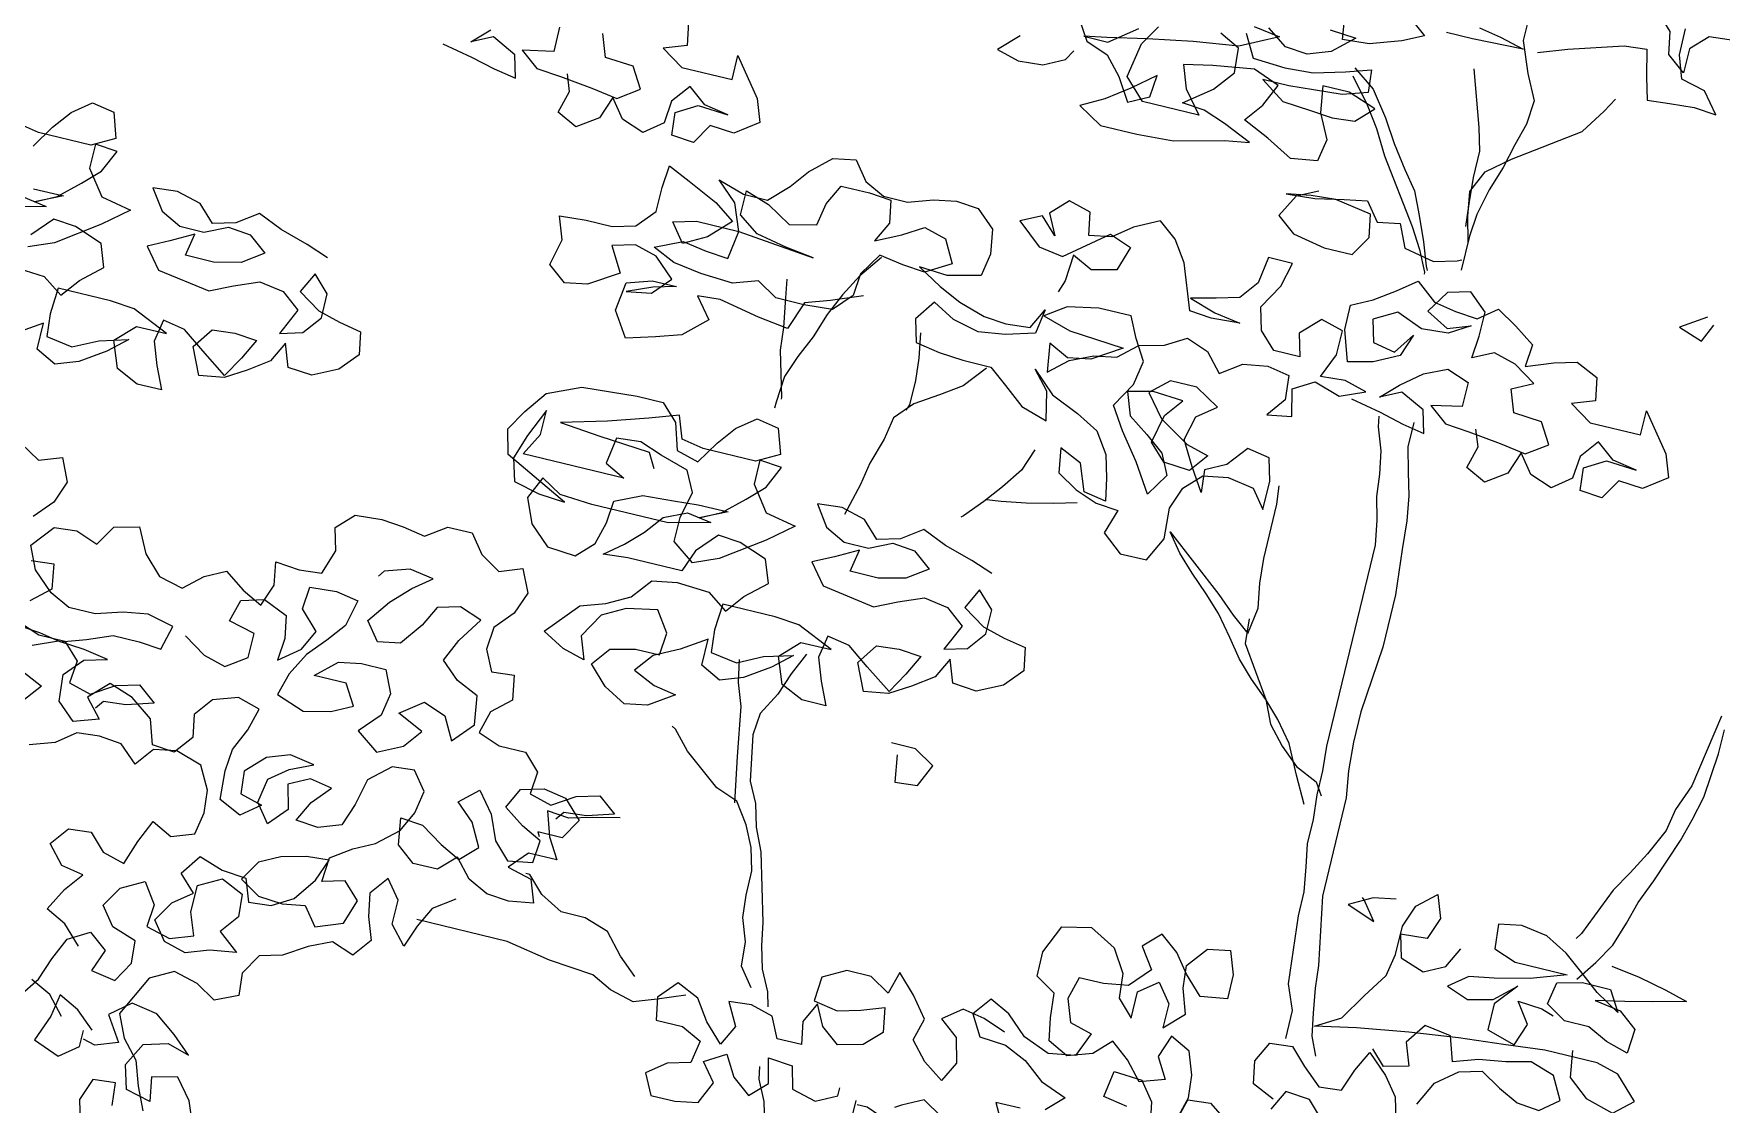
# Model space of a CAD drawing. Header units: inches. Extents: x 350994 to 353538, y 1581369 to 1583842.
# Drawn here: x 351689.05 to 351690.379, y 1583582.067 to 1583582.91 of the extents above; entities that cross this region are included whole.
import ezdxf

# ---------------------------------------------------------------- set-up
doc = ezdxf.new("R2010")
doc.units = ezdxf.units.IN
doc.header["$MEASUREMENT"] = 0
doc.linetypes.add('1', pattern=[0])
doc.layers.add('TREE', color=81, linetype='1')

# ---------------------------------------------------------------- blocks, each defined once
blk = doc.blocks.new('TREE_4')
at = {"color": 94}
for points in [[(32.4, 7437.5), (72.9, 7451.9), (148.1, 7474.9), (179.9, 7477.8), (188.6, 7440.2), (197.2, 7408.4), (229, 7411.3), (263.7, 7414.1), (295.5, 7411.2), (272.4, 7440.1), (237.7, 7448.8), (226.2, 7480.7), (226.2, 7518.2)], [(-54.3, 7452), (-22.5, 7446.2), (12.2, 7437.5), (-60.1, 7434.7), (-97.7, 7434.7)], [(-152.6, 7443.4), (-126.6, 7423.1), (-155.5, 7408.7), (-198.9, 7394.3), (-236.5, 7391.4), (-242.2, 7431.9)], [(-256.7, 7400.1), (-219.1, 7397.2), (-248.1, 7371.2), (-279.9, 7359.7), (-311.7, 7362.6), (-340.6, 7382.9)], [(-369.5, 7368.4), (-352.2, 7336.6), (-305.9, 7333.7), (-265.5, 7336.5), (-222.1, 7348.1), (-187.4, 7359.6), (-184.5, 7327.8), (-219.2, 7316.3), (-259.7, 7313.4), (-294.4, 7310.5), (-332, 7310.6), (-297.3, 7287.4), (-256.8, 7284.5), (-225, 7281.6), (-193.2, 7284.4), (-170.1, 7307.5), (-210.5, 7322), (-248.1, 7322.1), (-242.4, 7284.5), (-225.1, 7249.8), (-230.9, 7218), (-268.5, 7212.2), (-306, 7232.5), (-343.6, 7249.9), (-323.3, 7275.9), (-308.9, 7307.7), (-346.4, 7322.2), (-404.3, 7313.5), (-444.7, 7304.9), (-433.2, 7273.1), (-407.2, 7241.3), (-488.2, 7241.3), (-517.1, 7270.3), (-508.3, 7319.4), (-491, 7348.3)], [(-603.7, 7336.8), (-583.5, 7305), (-551.7, 7293.4), (-528.6, 7267.4), (-508.4, 7235.6), (-479.5, 7250), (-476.6, 7281.8), (-508.4, 7255.8), (-540.2, 7232.7), (-572, 7215.4), (-537.4, 7195.1), (-485.3, 7195.1), (-433.3, 7197.9), (-363.9, 7215.2), (-329.2, 7220.9), (-369.6, 7238.3), (-401.4, 7249.9), (-433.2, 7252.8), (-395.6, 7281.7), (-372.5, 7310.6), (-375.3, 7345.3), (-404.2, 7359.8)], [(-360.8, 7380), (-323.2, 7374.2), (-375.3, 7348.2), (-438.9, 7339.6), (-502.5, 7328.1), (-557.5, 7316.6), (-589.3, 7310.8), (-554.6, 7310.8), (-517, 7339.7)], [(298.5, 7518.2), (260.9, 7515.3), (237.8, 7492.2), (237.7, 7457.5), (211.7, 7477.8), (206, 7509.6), (180, 7535.6), (145.3, 7535.7), (142.4, 7518.3)], [(9.4, 7483.7), (9.3, 7449), (26.6, 7405.7), (43.9, 7370.9), (41, 7336.3), (32.3, 7304.5), (23.6, 7269.8), (12, 7235.1), (3.3, 7197.5), (0.4, 7165.7), (0.3, 7116.6)], [(-48.6, 7394.2), (-22.6, 7316.1), (-14, 7284.3), (-14, 7246.7), (-11.1, 7209.1), (-8.3, 7177.3)], [(0.4, 7157), (-8.3, 7191.7), (-14, 7226.4), (0.5, 7258.2), (32.3, 7284.2), (119.1, 7344.9), (142.3, 7379.5), (153.8, 7399.8)], [(-210.5, 7356.7), (-178.7, 7333.6), (-152.7, 7298.8), (-132.5, 7267), (-109.4, 7235.2), (-89.2, 7209.2), (-74.8, 7177.3), (-60.3, 7142.6), (-48.8, 7110.8), (-45.9, 7105)], [(-210.5, 7345.2), (-181.6, 7310.4), (-161.4, 7281.5), (-141.2, 7246.8), (-80.6, 7160), (-63.3, 7131.1), (-48.8, 7102.1), (-48.8, 7099.3)], [(-676.1, 7290.7), (-702.1, 7264.7), (-670.3, 7256), (-635.6, 7258.8), (-606.7, 7273.2), (-598, 7287.7)], [(500.1, 6595.7), (482.6, 6491.6), (468.1, 6454), (462.3, 6422.2), (444.9, 6384.6), (427.6, 6352.9), (410.2, 6324), (381.2, 6254.6), (375.4, 6245.9)], [(-1458, 7090.7), (-1414.6, 7082), (-1379.9, 7073.3), (-1348.1, 7067.5), (-1356.8, 7099.3), (-1391.5, 7116.7), (-1420.4, 7102.3), (-1397.2, 7125.4)], [(-1304.7, 7151.3), (-1304.7, 7116.6), (-1348.1, 7108), (-1322.1, 7087.7), (-1287.4, 7084.8), (-1241.2, 7079), (-1203.6, 7073.2), (-1174.6, 7093.4), (-1192, 7122.3), (-1232.4, 7125.2), (-1244, 7157)], [(-1131.2, 7200.3), (-1125.4, 7168.5), (-1157.2, 7157), (-1125.4, 7136.7), (-1053.2, 7136.6), (-1053.1, 7171.3), (-1012.7, 7119.2), (-1001.2, 7087.4), (-1033, 7064.3), (-1067.7, 7067.2), (-1085.1, 7038.3), (-1116.9, 7041.3), (-1119.7, 7073.1), (-1090.8, 7090.4), (-1047.4, 7087.5), (-1082.1, 7093.3), (-1108.1, 7113.5), (-1128.4, 7087.5), (-1131.3, 7055.7), (-1157.3, 7035.5), (-1189.1, 7047.1), (-1209.4, 7073.2), (-1220.9, 7041.4), (-1249.9, 7021.2), (-1278.8, 7035.6), (-1270.1, 7067.4), (-1278.7, 7090.6)], [(-219.3, 7177.5), (-248.3, 7163), (-265.6, 7131.3), (-239.6, 7111), (-193.4, 7102.3), (-152.9, 7102.2), (-135.5, 7131.1), (-141.3, 7162.9), (-193.3, 7171.7), (-228, 7168.8), (-262.7, 7163.1), (-222.2, 7165.9), (-181.8, 7174.5), (-149.9, 7180.3), (-129.7, 7154.3), (-97.9, 7160), (-83.5, 7128.2), (-40.1, 7119.5), (-8.3, 7128.1), (-2.5, 7131)], [(350.2, 7133.6), (315.5, 7110.5), (350.2, 7098.9), (361.8, 7124.9)], [(389.8, 6191), (410.1, 6219.9), (427.5, 6248.8), (439.1, 6283.5), (447.8, 6315.3), (462.3, 6349.9), (485.4, 6413.5), (494.1, 6445.3), (502.8, 6480), (508.7, 6543.6), (508.7, 6578.3)], [(-803.6, 6886), (-847, 6868.7), (-881.7, 6857.1), (-896.2, 6816.7), (-939.6, 6822.5), (-997.4, 6834.1), (-1029.2, 6831.3), (-1006.1, 6802.3), (-1037.9, 6773.4), (-1072.7, 6761.9), (-1113.1, 6750.4), (-1136.2, 6785.1), (-1130.4, 6825.6), (-1095.7, 6837.1), (-1061, 6837.1), (-1092.8, 6828.4), (-1127.5, 6814), (-1092.8, 6819.8), (-1069.7, 6845.8), (-1098.6, 6871.8), (-1130.4, 6880.5), (-1162.2, 6871.9), (-1142, 6837.1), (-1182.5, 6811.2), (-1214.3, 6805.4), (-1240.3, 6825.7), (-1231.6, 6863.2), (-1243.1, 6895.1), (-1205.5, 6897.9), (-1167.9, 6897.9), (-1136.1, 6906.5), (-1113, 6932.5), (-1112.9, 6967.2), (-1110, 6999), (-1078.2, 6984.5), (-1034.9, 6964.3), (-1006, 6944), (-1034.9, 6915.1), (-1066.7, 6897.8), (-1087, 6923.8), (-1055.1, 6932.5), (-994.4, 6932.4), (-884.6, 6920.8), (-925, 6926.6), (-968.4, 6935.3), (-997.3, 6955.6), (-997.3, 6990.2), (-962.6, 6978.7), (-927.9, 6958.4), (-890.3, 6967), (-884.5, 6998.8), (-870, 7027.7), (-829.5, 7027.7), (-797.7, 7024.8), (-792, 6993), (-806.5, 6964.1), (-771.8, 6981.4), (-742.8, 6998.7), (-711, 6990), (-693.7, 6958.2), (-728.4, 6938), (-760.2, 6940.9), (-794.9, 6946.7), (-815.2, 6914.9), (-818.1, 6883.1), (-841.3, 6857.1), (-881.7, 6854.3), (-922.2, 6854.3), (-951.1, 6871.7), (-985.8, 6860.1), (-1032.1, 6863.1), (-1072.6, 6868.9), (-1104.3, 6883.4), (-1066.7, 6900.7), (-1032.1, 6894.9), (-1000.3, 6891.9), (-994.4, 6932.4), (-1008.9, 6970), (-1037.7, 6996.1), (-1000.2, 6984.5), (-965.5, 6984.4), (-939.4, 7010.4), (-919.2, 7036.4), (-890.2, 7062.4), (-858.4, 7068.2), (-838.2, 7042.1), (-809.3, 7027.7), (-774.6, 7027.6), (-739.9, 7039.2), (-708.1, 7044.9), (-676.3, 7042), (-650.3, 7018.8), (-644.5, 6984.1), (-650.3, 6952.3), (-696.6, 6940.8), (-737.1, 6943.8), (-702.4, 6923.5), (-670.6, 6909), (-633.1, 6897.4), (-601.2, 6894.5), (-566.6, 6897.3), (-552.1, 6926.2), (-557.9, 6891.5), (-598.4, 6880), (-636, 6874.3), (-673.5, 6883), (-705.3, 6900.4), (-725.6, 6871.5), (-717, 6839.6), (-682.3, 6833.8), (-647.6, 6830.9), (-607.1, 6830.9), (-581.1, 6810.6), (-552.2, 6787.5), (-514.6, 6775.9), (-523.3, 6816.3), (-546.4, 6842.4), (-514.6, 6813.4), (-474.1, 6796.1), (-442.3, 6778.7), (-422.1, 6749.7), (-413.5, 6717.9), (-407.7, 6686.1), (-439.5, 6691.9), (-453.9, 6729.5), (-485.7, 6744), (-480, 6709.3), (-451.1, 6691.9), (-419.3, 6680.4), (-387.5, 6677.4), (-399.1, 6642.7), (-370.2, 6619.6), (-332.6, 6619.6), (-315.2, 6654.2), (-318.1, 6697.6), (-306.5, 6729.4), (-283.3, 6752.5), (-248.6, 6758.3), (-211.1, 6752.4), (-190.8, 6726.4), (-190.8, 6766.9), (-199.4, 6798.7), (-231.2, 6804.5), (-254.4, 6775.6), (-283.3, 6761.2), (-280.5, 6729.4), (-300.7, 6761.2), (-320.9, 6795.9), (-312.2, 6830.6), (-286.1, 6850.8), (-320.8, 6871.1), (-358.4, 6871.1), (-384.4, 6848), (-358.5, 6816.2), (-315.1, 6790.1), (-283.3, 6781.4), (-303.6, 6755.4), (-341.2, 6758.3), (-364.3, 6781.5), (-355.6, 6822), (-335.3, 6848), (-378.7, 6850.9), (-413.4, 6842.3), (-401.8, 6810.4), (-372.9, 6790.2), (-346.9, 6769.9), (-332.5, 6741), (-352.8, 6709.2), (-378.8, 6749.7), (-407.6, 6787.3), (-427.8, 6819.1), (-407.6, 6853.8), (-401.8, 6888.5), (-419.1, 6917.4), (-433.5, 6946.4), (-479.8, 6946.4), (-523.1, 6937.8), (-552.1, 6917.6), (-511.6, 6906), (-474, 6903), (-433.5, 6900.1), (-474.1, 6874.1), (-505.9, 6868.4), (-534.8, 6882.8), (-529, 6842.4), (-503, 6865.5), (-471.2, 6879.9), (-439.3, 6885.7), (-413.3, 6908.8), (-378.6, 6917.4), (-349.7, 6934.7), (-317.9, 6923.1), (-294.8, 6897.1), (-265.8, 6917.3), (-231.1, 6923), (-199.3, 6917.2), (-196.5, 6882.5), (-216.7, 6856.5), (-182, 6862.3), (-190.7, 6899.9), (-161.8, 6917.2), (-124.2, 6905.6), (-89.5, 6920), (-121.3, 6928.7), (-156, 6925.9), (-141.5, 6960.6), (-141.4, 6995.2), (-173.2, 7004), (-199.3, 6978), (-190.6, 6946.1), (-228.2, 6946.2), (-251.3, 6969.3), (-260, 7001.1), (-239.7, 7035.8), (-231, 7070.5), (-265.7, 7070.5), (-271.5, 7033), (-291.8, 7007), (-323.6, 6998.3), (-358.3, 6989.7), (-320.7, 6978.1), (-283.1, 6972.2), (-323.6, 6969.4), (-355.4, 6972.3), (-378.5, 7035.9), (-398.7, 7064.9), (-424.7, 7085.1), (-459.4, 7067.8), (-485.5, 7047.6), (-517.3, 7041.9), (-523, 7073.7), (-554.8, 7082.4), (-578, 7059.3), (-563.5, 7030.3), (-586.6, 7053.5), (-615.6, 7039.1), (-580.9, 7010.1), (-546.2, 7004.3), (-488.3, 7050.5), (-456.6, 7038.9), (-468.1, 7004.2), (-502.9, 6995.6), (-531.8, 7010.1), (-534.7, 6972.5), (-540.5, 6955.1)], [(-106.8, 6905.6), (-63.5, 6896.9), (-28.8, 6888.2), (3, 6882.4), (-5.6, 6914.2), (-40.3, 6931.5), (-69.2, 6917.1), (-46.1, 6940.2), (-17.1, 6963.3), (14.7, 6977.8), (46.5, 6966.2), (46.4, 6931.5), (3.1, 6922.8), (29.1, 6902.6), (63.8, 6899.6), (110, 6893.8), (147.6, 6888), (176.5, 6908.2), (159.2, 6937.1), (118.7, 6940.1), (107.2, 6971.9), (136.1, 6986.3), (104.3, 7006.6), (72.5, 7015.3), (43.6, 7000.9), (46.5, 7032.7), (46.6, 7067.4), (20.6, 7090.5), (-11.3, 7081.9), (-31.5, 7050.1), (0.3, 7032.7), (32.1, 7044.2), (3.2, 7026.9), (-34.4, 7024.1), (-72, 7038.6), (-103.8, 7021.2), (-95.2, 6989.4), (-63.4, 6983.6), (-43.1, 7012.5), (-54.7, 6980.7), (-89.4, 6963.4), (-124.1, 6954.8), (-138.5, 6998.1), (-138.5, 7032.8), (-109.6, 7047.3), (-80.7, 7067.5), (-54.6, 7087.7), (-25.7, 7064.5), (6.1, 7058.7), (37.9, 7055.8), (63.9, 7076), (92.8, 7058.6), (121.7, 7038.4), (118.8, 7006.6), (156.4, 7021), (188.2, 7029.6), (220, 7015.2), (225.7, 6983.3), (193.9, 6971.8), (225.7, 6951.5), (298, 6951.5), (298, 6986.2), (338.5, 6934.1), (350, 6902.3), (318.2, 6879.2), (283.5, 6882.1), (266.1, 6853.2), (234.3, 6856.1), (231.4, 6887.9), (260.4, 6905.3), (303.7, 6902.3), (269, 6908.1), (243, 6928.4), (222.8, 6902.4), (219.9, 6870.6), (193.8, 6850.4), (162, 6862), (141.8, 6888), (130.2, 6856.2), (101.3, 6836), (72.4, 6850.5), (81.1, 6882.3), (72.4, 6905.4)], [(-792, 6943.8), (-815.2, 6912), (-832.6, 6880.2), (-847.1, 6848.4), (-858.6, 6813.8), (-873.1, 6782), (-884.7, 6750.2), (-887.7, 6712.6), (-887.7, 6703.9)], [(-1544.7, 6761.9), (-1576.5, 6773.5), (-1617, 6785.1), (-1651.6, 6799.6), (-1680.6, 6779.4), (-1712.4, 6770.8), (-1735.5, 6793.9), (-1770.2, 6802.6), (-1804.9, 6799.8), (-1784.7, 6770.8), (-1755.8, 6756.4), (-1721.1, 6756.3), (-1689.3, 6770.8), (-1657.5, 6767.8), (-1631.5, 6747.6), (-1660.4, 6727.4), (-1698, 6718.7), (-1738.5, 6718.8), (-1732.6, 6750.6), (-1764.5, 6733.2), (-1793.4, 6718.8), (-1770.3, 6689.9), (-1695.1, 6678.2), (-1663.3, 6692.7), (-1628.6, 6707.1), (-1593.9, 6701.3), (-1567.9, 6681), (-1585.3, 6643.4), (-1553.5, 6652.1), (-1533.2, 6678.1), (-1533.2, 6712.8), (-1556.3, 6735.9), (-1570.8, 6707), (-1539, 6686.8), (-1507.2, 6678.1), (-1475.4, 6672.3), (-1469.6, 6640.4), (-1492.8, 6614.4), (-1527.5, 6597.1), (-1562.2, 6600.1), (-1573.7, 6631.9), (-1588.2, 6603), (-1617.1, 6582.8), (-1646.1, 6565.4), (-1680.8, 6559.7), (-1698.1, 6597.3), (-1677.8, 6626.2), (-1646, 6629), (-1614.2, 6626.1), (-1628.7, 6597.2), (-1646.1, 6568.3), (-1683.6, 6594.4), (-1715.4, 6617.5), (-1747.2, 6623.4), (-1753, 6591.6), (-1741.5, 6559.7), (-1727.1, 6527.9), (-1761.8, 6528), (-1793.6, 6542.4), (-1808, 6580), (-1781.9, 6606), (-1738.6, 6606), (-1790.6, 6629.2), (-1825.3, 6632.1), (-1900.5, 6632.2), (-1903.4, 6594.6), (-1900.5, 6562.8), (-1862.9, 6557), (-1828.2, 6574.3), (-1787.7, 6585.8), (-1813.8, 6562.7), (-1848.5, 6539.6), (-1880.3, 6528.1), (-1909.2, 6542.5), (-1909.2, 6580.1), (-1943.9, 6557)], [(-1969.8, 6646.7), (-1923.6, 6643.8), (-1894.7, 6623.5), (-1874.4, 6649.5), (-1845.5, 6675.5), (-1857, 6707.3), (-1897.5, 6721.8), (-1929.3, 6724.7), (-1955.3, 6695.8)], [(-1978.4, 6745), (-1943.7, 6739.2), (-2001.6, 6724.8)], [(-1966.8, 6759.4), (-1923.5, 6759.4), (-1961.1, 6742.1), (-1932.1, 6756.5), (-1903.2, 6782.5), (-1880.1, 6805.6), (-1865.6, 6837.4), (-1897.4, 6840.3), (-1897.4, 6805.6), (-1871.4, 6770.9), (-1828, 6762.2), (-1862.8, 6733.3), (-1920.6, 6692.9), (-1955.3, 6678.5)], [(-1981.2, 6817.3), (-1961, 6849.1), (-1940.7, 6875.1), (-1914.7, 6895.3), (-1882.9, 6889.5), (-1871.3, 6854.8), (-1903.2, 6837.4), (-1978.3, 6837.5), (-2010.1, 6843.3)], [(13.8, 6015), (13.8, 6055.4), (-0.6, 6090.1), (-9.2, 6185.6), (-9.2, 6220.3), (-14.9, 6255), (-20.7, 6286.8), (-20.6, 6321.5), (-23.5, 6356.2), (-23.5, 6390.9), (-26.3, 6425.6), (-26, 6714.7), (-31.8, 6749.4), (-40.4, 6781.2), (-43.3, 6813), (-49.1, 6844.8), (-60.6, 6876.6), (-63.5, 6891.1)], [(-14.3, 6893.9), (-14.3, 6859.2), (-5.7, 6824.5), (2.9, 6792.7), (8.7, 6758), (11.5, 6717.5), (17.3, 6653.9), (17.2, 6578.8), (8.4, 6483.4), (8.4, 6440), (11.3, 6399.5), (17, 6361.9), (16.9, 6220.2), (34.1, 6124.8), (37, 6093), (42.7, 6058.3), (48.5, 6026.5), (60, 6000.5)], [(-913.5, 6883.2), (-907.8, 6851.4), (-902, 6816.7), (-899.2, 6784.9), (-881.9, 6721.3), (-881.9, 6718.4)], [(-714, 6854.1), (-708.3, 6819.4), (-705.4, 6787.6), (-705.5, 6752.9), (-708.4, 6744.2)], [(-612.9, 6828), (-638.9, 6796.2), (-667.9, 6776), (-699.7, 6755.8), (-722.8, 6729.8), (-728.6, 6698), (-740.2, 6660.4), (-746.1, 6628.6), (-757.7, 6582.4)], [(-38, 6338.8), (-58.2, 6376.4), (-78.4, 6416.9), (-101.5, 6445.9), (-124.6, 6469), (-150.6, 6492.2), (-173.7, 6515.3), (-193.9, 6541.4), (-217, 6570.3), (-240.1, 6593.4), (-266.1, 6616.6), (-289.2, 6639.8), (-309.4, 6665.8), (-222.8, 6596.3), (-196.8, 6573.2), (-170.8, 6552.9), (-164.9, 6590.5), (-170.7, 6625.2), (-173.6, 6659.9), (-173.5, 6738), (-176.3, 6764)], [(-520.4, 6732.5), (-532, 6700.7), (-552.3, 6671.8), (-572.6, 6645.8), (-595.7, 6619.8), (-598.6, 6616.9)], [(-538, 6550.4), (-569.7, 6561.9), (-610.2, 6573.5), (-644.9, 6588), (-673.8, 6567.8), (-705.6, 6559.2), (-728.8, 6582.3), (-763.4, 6591), (-798.1, 6588.2), (-777.9, 6559.2), (-749, 6544.8), (-714.3, 6544.7), (-682.5, 6559.2), (-650.7, 6556.2), (-624.7, 6536), (-653.6, 6515.8), (-691.2, 6507.1), (-731.7, 6507.2), (-725.9, 6539), (-757.7, 6521.6), (-786.6, 6507.2), (-763.5, 6478.3), (-688.4, 6466.6), (-656.6, 6481.1), (-621.9, 6495.5), (-587.2, 6489.7), (-561.2, 6469.4), (-578.5, 6431.8), (-546.7, 6440.5), (-526.5, 6466.5), (-526.4, 6501.2), (-549.5, 6524.3), (-564, 6495.4), (-532.2, 6475.2), (-500.4, 6466.5), (-468.6, 6460.7), (-462.9, 6428.8), (-486, 6402.8), (-520.8, 6385.5), (-555.5, 6388.5), (-567, 6420.3), (-581.5, 6391.4), (-610.4, 6371.2), (-639.3, 6353.8), (-674, 6348.1), (-691.3, 6385.7), (-671.1, 6414.6), (-639.3, 6417.4), (-607.5, 6414.5), (-622, 6385.6), (-639.3, 6356.7), (-676.9, 6382.8), (-708.7, 6405.9), (-740.5, 6411.8), (-746.3, 6380), (-734.7, 6348.1), (-720.3, 6316.3), (-755, 6316.4), (-786.8, 6330.8), (-801.2, 6368.4), (-775.2, 6394.4), (-731.8, 6394.4), (-783.8, 6417.6), (-818.5, 6420.5), (-893.7, 6420.6), (-896.6, 6383), (-893.8, 6351.2), (-856.2, 6345.4), (-821.5, 6362.7), (-781, 6374.2), (-807, 6351.1), (-841.7, 6328), (-873.6, 6316.5), (-902.5, 6330.9), (-902.4, 6368.5), (-937.1, 6345.4), (-971.9, 6328.1), (-992.1, 6302.1), (-960.3, 6287.6), (-928.5, 6281.8), (-963.2, 6258.7), (-995.1, 6253), (-1026.8, 6270.3), (-1052.8, 6296.4), (-1032.6, 6322.4), (-997.9, 6331), (-963.2, 6331), (-960.3, 6362.8), (-980.5, 6391.7), (-1023.8, 6383.1), (-1055.7, 6365.8), (-1075.9, 6331.1), (-1064.4, 6299.3), (-1096.2, 6308), (-1128, 6325.4), (-1087.5, 6371.6), (-1052.8, 6383.1), (-1020.9, 6400.4), (-997.8, 6429.3), (-963.1, 6435.1), (-916.8, 6432.2), (-887.9, 6411.9), (-867.7, 6437.9), (-838.7, 6463.9), (-850.3, 6495.7), (-890.7, 6510.2), (-922.5, 6513.1), (-948.6, 6484.2), (-960.2, 6452.4), (-1038.2, 6452.5), (-1072.9, 6449.6), (-1046.9, 6469.9), (-1023.7, 6493), (-1003.5, 6519), (-971.7, 6533.4), (-937, 6527.6), (-994.8, 6513.2), (-1104.7, 6513.3), (-1150.9, 6516.2), (-1179.8, 6533.6), (-1194.3, 6501.8), (-1179.9, 6467.1), (-1151, 6441), (-1110.5, 6438.1), (-1087.4, 6461.2), (-1078.7, 6493), (-1075.8, 6524.8), (-1038.2, 6542.1), (-994.8, 6545), (-960.1, 6547.8), (-916.7, 6547.8), (-954.3, 6530.5), (-925.4, 6544.9), (-896.5, 6570.9), (-873.3, 6594), (-858.8, 6625.8), (-890.6, 6628.7), (-890.7, 6594), (-864.7, 6559.3), (-821.3, 6550.6), (-856, 6521.7), (-913.9, 6481.3), (-948.6, 6466.9), (-980.4, 6490), (-980.3, 6524.7), (-971.6, 6562.3), (-986.1, 6591.2), (-1026.5, 6602.8), (-1058.3, 6614.4), (-1093, 6611.6), (-1098.8, 6574), (-1069.9, 6559.5), (-1214.5, 6559.6), (-1197.1, 6591.4), (-1197.1, 6626.1), (-1214.5, 6585.7), (-1226.1, 6551), (-1217.4, 6519.2), (-1179.9, 6510.5), (-1142.3, 6507.5), (-1234.8, 6553.9), (-1243.4, 6588.6), (-1226, 6617.5), (-1202.9, 6649.3), (-1156.6, 6669.5), (-1116.1, 6672.3), (-1078.5, 6675.2), (-1040.9, 6675.1), (-1017.8, 6652), (-1006.3, 6614.4), (-974.5, 6605.7), (-954.2, 6637.5), (-934, 6663.5), (-907.9, 6683.7), (-876.1, 6677.9), (-864.6, 6643.2), (-896.4, 6625.9), (-971.6, 6625.9), (-1003.4, 6631.7), (-1014.9, 6663.5), (-1055.4, 6649.1), (-1110.4, 6631.8), (-1174, 6614.5), (-1116.2, 6608.7), (-1081.5, 6605.8), (-1043.9, 6602.9), (-1032.3, 6582.6)], [(-445.3, 6674.6), (-477.1, 6665.9), (-514.7, 6657.3), (-549.4, 6651.6), (-569.7, 6648.7)], [(-173.6, 6573.1), (-170.8, 6538.5), (-124.6, 6469), (-110.1, 6437.2), (-87, 6411.2), (-61, 6388), (-29.2, 6373.5), (-17.7, 6356.2)], [(-1900.1, 6409.3), (-1871.2, 6391.9), (-1839.4, 6403.5), (-1825, 6371.7), (-1836.6, 6339.9), (-1859.7, 6313.9)], [(-1848.2, 6253.1), (-1816.4, 6256), (-1810.7, 6221.3), (-1836.7, 6198.2)], [(-1845.4, 6166.4), (-1813.6, 6154.8), (-1776, 6154.8), (-1752.9, 6131.6), (-1755.8, 6099.8), (-1724, 6091.1), (-1692.2, 6111.3), (-1660.4, 6120), (-1634.4, 6099.7), (-1672, 6088.2), (-1703.8, 6085.3), (-1712.5, 6073.8)], [(-1657.6, 5744.7), (-1683.6, 5770.7), (-1712.5, 5785.2), (-1695.1, 5817), (-1674.9, 5843), (-1706.7, 5848.8), (-1729.8, 5874.9), (-1709.5, 5900.9), (-1677.7, 5903.7), (-1654.6, 5880.6), (-1622.8, 5871.9), (-1611.2, 5906.6), (-1596.7, 5938.4), (-1567.8, 5923.9), (-1536, 5935.4), (-1530.2, 5967.2), (-1533.1, 5999), (-1550.4, 6030.8), (-1588, 6042.4), (-1619.8, 6036.7), (-1640, 6010.7), (-1666, 6033.8), (-1697.8, 6036.8), (-1729.6, 6033.9), (-1755.7, 6013.7), (-1790.4, 6002.2)], [(-1845.2, 6161.2), (-1813.4, 6158.3), (-1781.6, 6152.5), (-1746.9, 6164), (-1712.2, 6178.4), (-1674.6, 6178.4), (-1642.8, 6175.5), (-1634.1, 6210.2), (-1671.6, 6218.9), (-1706.4, 6213.1), (-1743.9, 6201.6), (-1781.5, 6201.6), (-1810.4, 6216.1), (-1839.3, 6242.2), (-1853.8, 6274), (-1827.7, 6305.8), (-1795.9, 6308.6), (-1764.1, 6297), (-1746.7, 6325.9), (-1712, 6334.6), (-1694.7, 6299.9), (-1668.7, 6273.8), (-1634, 6265.1), (-1608, 6288.2), (-1579.1, 6302.7), (-1550.2, 6282.4), (-1521.3, 6267.9), (-1509.7, 6299.7), (-1515.4, 6331.5), (-1480.7, 6328.6), (-1448.9, 6331.4), (-1437.3, 6366.1), (-1446, 6397.9), (-1422.8, 6421.1), (-1385.2, 6423.9), (-1353.4, 6421), (-1321.6, 6415.2), (-1292.7, 6435.4), (-1258, 6435.4), (-1237.8, 6409.3), (-1208.9, 6391.9), (-1177.1, 6403.5), (-1162.6, 6371.7), (-1174.2, 6339.9), (-1197.4, 6313.9), (-1200.3, 6282.1), (-1185.9, 6253.1), (-1154.1, 6256), (-1148.3, 6221.3), (-1174.4, 6198.2), (-1183.1, 6166.4), (-1151.3, 6154.8), (-1113.7, 6154.8), (-1090.6, 6131.6), (-1093.5, 6099.8), (-1061.7, 6091.1), (-1029.9, 6111.3), (-998.1, 6120), (-972.1, 6099.7), (-1009.7, 6088.2), (-1041.5, 6085.3), (-1050.2, 6073.8)], [(-763.6, 6380), (-778.1, 6348.2), (-789.7, 6316.4), (-807.1, 6284.6), (-810, 6252.8), (-798.5, 6189.2), (-784.1, 6160.3), (-775.4, 6128.4), (-761, 6096.6), (-735.1, 6001.2), (-729.3, 5969.4), (-720.7, 5937.6), (-706.2, 5908.6), (-700.5, 5888.4)], [(-1613.8, 6201.5), (-1582.1, 6181.2), (-1550.3, 6172.5), (-1521.3, 6192.7), (-1521.3, 6227.4), (-1558.9, 6236.1), (-1550.2, 6267.9), (-1518.4, 6276.6), (-1483.7, 6262.1), (-1477.9, 6230.3), (-1480.8, 6198.5), (-1451.9, 6221.6), (-1437.4, 6250.5), (-1463.4, 6276.5), (-1460.5, 6308.3), (-1422.9, 6311.2), (-1391.1, 6305.4), (-1399.8, 6267.8), (-1420.1, 6241.8), (-1443.2, 6215.8), (-1460.6, 6184), (-1469.3, 6152.2), (-1428.9, 6137.7), (-1391.3, 6146.4), (-1362.3, 6160.8), (-1379.7, 6189.7), (-1425.9, 6189.8), (-1397, 6215.7), (-1365.2, 6221.5), (-1330.5, 6221.5), (-1316, 6189.7), (-1321.9, 6157.9), (-1347.9, 6129), (-1316.1, 6105.8), (-1281.4, 6123.1), (-1261.1, 6149.1), (-1298.7, 6166.5), (-1266.9, 6189.6), (-1235.1, 6178), (-1217.8, 6146.2), (-1191.7, 6175.1), (-1197.5, 6215.6), (-1229.3, 6230), (-1255.3, 6253.2), (-1240.8, 6285), (-1217.6, 6319.7), (-1249.4, 6331.3), (-1281.2, 6322.6), (-1295.7, 6293.7), (-1318.9, 6261.9), (-1350.7, 6256.2), (-1370.9, 6282.2), (-1347.7, 6314), (-1321.7, 6340), (-1295.7, 6360.2), (-1330.3, 6366), (-1365, 6354.5), (-1370.8, 6345.8)], [(-853.3, 6351.1), (-847.5, 6319.3), (-836, 6287.5), (-824.5, 6218.1), (-813, 6154.5)], [(-607.6, 6272.9), (-601.9, 6235.3), (-570, 6238.1), (-555.6, 6269.9), (-584.5, 6287.3), (-619.2, 6287.3)], [(444.7, 6084), (369.5, 6084), (311.7, 6078.3), (248, 6072.6), (178.6, 6064), (106.3, 6052.5), (48.5, 6040.9), (83.2, 6061.2), (106.4, 6098.7), (129.6, 6133.4), (135.4, 6165.2), (135.4, 6205.7), (147, 6237.5), (173, 6260.6), (184.6, 6228.8), (173, 6197), (135.4, 6194.1), (144, 6162.3), (178.7, 6150.7), (207.6, 6165.1), (222.1, 6194)], [(-729.4, 5908.7), (-749.6, 5934.7), (-752.4, 5969.4), (-764, 6001.2), (-766.8, 6033), (-766.8, 6067.7), (-775.5, 6099.5), (-789.9, 6128.5), (-810.1, 6157.4), (-841.9, 6169), (-893.9, 6209.5), (-917, 6235.5), (-922.8, 6238.4)], [(118.1, 6240.4), (86.3, 6234.6), (54.5, 6217.3), (94.9, 6202.8), (74.7, 6228.9), (71.8, 6231.8)], [(433.2, 6219.9), (473.7, 6214), (514.2, 6205.3), (546, 6196.6), (499.7, 6185.1), (462.1, 6176.5), (421.6, 6167.8), (459.2, 6162), (485.2, 6141.7), (482.3, 6107), (450.5, 6115.8), (421.6, 6130.2), (386.9, 6130.3), (358, 6147.6), (363.8, 6179.4), (398.5, 6188.1), (439, 6188), (456.3, 6159.1), (421.6, 6179.4), (392.7, 6202.5), (366.7, 6222.8), (334.9, 6240.2), (297.4, 6246), (265.5, 6240.2), (268.4, 6205.5), (300.2, 6194), (375.4, 6193.9), (326.2, 6176.6), (277, 6165.1), (242.3, 6159.3), (216.3, 6139.1), (248.1, 6127.5), (282.8, 6136.1), (311.7, 6162.1), (285.7, 6130.4), (285.6, 6092.8), (326.1, 6081.2), (337.7, 6113), (317.5, 6141.9), (352.2, 6139), (369.5, 6133.2)], [(-1657.7, 5643.5), (-1680.8, 5669.6), (-1709.7, 5684)], [(-1721.3, 5658), (-1701, 5686.9), (-1689.5, 5718.7), (-1675, 5750.5), (-1646, 5767.8), (-1620, 5747.6), (-1631.6, 5715.8), (-1596.9, 5710), (-1579.6, 5738.8), (-1582.4, 5770.7), (-1617.1, 5782.3), (-1637.3, 5808.3), (-1620, 5837.2), (-1588.1, 5854.5), (-1567.9, 5825.6), (-1570.8, 5793.8), (-1536.2, 5785.1), (-1504.3, 5796.6), (-1515.9, 5828.4), (-1515.8, 5866), (-1484, 5883.3), (-1452.2, 5868.8), (-1449.4, 5837), (-1469.6, 5811), (-1440.7, 5787.9), (-1478.3, 5782.1), (-1510.1, 5770.6), (-1541.9, 5779.3), (-1562.2, 5805.3), (-1544.8, 5834.2), (-1518.7, 5854.4), (-1541.9, 5877.6), (-1521.6, 5906.5), (-1486.9, 5894.9), (-1452.2, 5892), (-1440.7, 5860.2), (-1408.9, 5863), (-1379.9, 5880.3), (-1356.8, 5912.1), (-1345.2, 5943.9), (-1377, 5941.1), (-1411.7, 5932.4), (-1440.6, 5918), (-1458, 5889.1), (-1429.1, 5871.7), (-1394.4, 5868.8), (-1362.6, 5874.5), (-1342.4, 5848.5), (-1304.8, 5862.9), (-1293.2, 5897.6), (-1316.3, 5920.8), (-1348.1, 5912.1), (-1345.2, 5946.8), (-1316.3, 5967), (-1287.3, 5981.5), (-1258.4, 6007.4), (-1243.9, 6036.3), (-1238.1, 6068.1), (-1258.3, 6094.2), (-1290.1, 6091.3), (-1319.1, 6065.3), (-1327.8, 6027.7), (-1339.4, 5996), (-1371.2, 5984.4), (-1403, 5987.3), (-1388.5, 6016.2), (-1365.3, 6042.2), (-1397.1, 6048.1), (-1426.1, 6033.6), (-1417.4, 5998.9), (-1440.6, 5972.9), (-1460.8, 5999), (-1455, 6033.6), (-1428.9, 6053.9), (-1397.1, 6068.3), (-1431.8, 6074.1), (-1463.6, 6062.6), (-1489.7, 6036.6), (-1486.8, 6004.8), (-1455, 5996.1), (-1481, 5975.8), (-1512.8, 5990.3), (-1515.7, 6030.8), (-1512.8, 6062.6), (-1498.3, 6094.4), (-1489.6, 6126.2), (-1521.4, 6134.9), (-1556.1, 6123.4), (-1576.3, 6097.4), (-1570.6, 6065.6), (-1590.9, 6039.6), (-1622.7, 6042.5), (-1634.2, 6077.2), (-1666, 6100.3), (-1700.7, 6111.9), (-1726.7, 6085.9), (-1703.6, 6059.9), (-1738.3, 6048.4), (-1764.3, 6071.5), (-1767.2, 6109.1), (-1744, 6135.1), (-1712.2, 6143.8), (-1746.9, 6149.6), (-1784.5, 6152.5), (-1819.2, 6138.1)], [(-1830.8, 6103.4), (-1793.2, 6086), (-1813.5, 6060)], [(-963.4, 6096.8), (-1001, 6088.2), (-1032.8, 6079.5), (-1064.6, 6082.4), (-1053.1, 6047.7), (-1035.7, 6018.8), (-1076.2, 6018.8), (-1099.4, 5992.8), (-1064.7, 5984.1), (-1053.2, 5952.3), (-1087.9, 5946.6), (-1119.7, 5949.5), (-1148.6, 5964), (-1171.7, 5990), (-1194.8, 5966.9), (-1229.5, 5966.9), (-1255.5, 5987.2), (-1261.3, 6024.8), (-1229.5, 6021.9), (-1197.7, 6001.6), (-1168.8, 5987.1), (-1145.6, 6010.2), (-1162.9, 6042.1), (-1188.9, 6065.2), (-1162.9, 6088.3), (-1139.8, 6059.4), (-1125.4, 6024.7), (-1102.3, 6001.5), (-1067.6, 6007.3), (-1064.6, 6039.1), (-1093.5, 6053.6), (-1122.4, 6073.8), (-1108, 6102.7), (-1076.1, 6111.4), (-1044.3, 6105.6), (-1018.3, 6079.5), (-1035.7, 6050.6), (-1070.4, 6050.6), (-1067.5, 6044.9)], [(16.6, 5928.2), (-15.2, 5942.7), (-20.9, 5974.5), (-6.5, 6003.4), (25.3, 6006.3), (48.5, 5983.1), (74.5, 5960), (106.3, 5962.8), (117.9, 5994.6), (132.3, 6023.5), (161.2, 5997.5), (181.4, 5971.4), (190.1, 5939.6)], [(88.9, 5916.6), (65.8, 5939.7), (31.1, 5942.7), (16.6, 5913.8)], [(-180.1, 5870.6), (-214.7, 5876.4), (-208.9, 5914), (-168.5, 5911), (-148.2, 5885), (-142.5, 5853.2)], [(-107.8, 5867.6), (-99.1, 5899.4), (-67.3, 5902.3), (-38.4, 5882)], [(-107.8, 5870.5), (-99.1, 5902.3), (-101.9, 5934.1), (-113.5, 5965.9), (-142.4, 5980.4), (-154, 5948.6), (-136.6, 5919.7), (-171.3, 5908.1), (-194.5, 5934.2), (-220.5, 5954.5), (-243.6, 5931.3), (-278.3, 5919.8), (-307.2, 5934.3), (-313, 5966.1), (-315.8, 6000.8), (-344.7, 6018.2), (-344.7, 6052.9), (-327.3, 6093.3), (-286.8, 6102), (-249.3, 6081.7), (-229, 6049.9), (-226.2, 6015.2), (-203.1, 5992), (-203, 6029.6), (-177, 6049.8), (-156.8, 6023.8), (-156.8, 5989.1), (-130.8, 6015.1), (-142.3, 6049.8), (-145.2, 6081.6), (-122, 6110.5), (-90.2, 6116.2), (-78.7, 6084.4), (-78.7, 6049.7), (-116.3, 6044), (-142.3, 6070), (-162.5, 6096.1), (-188.5, 6116.3), (-211.7, 6093.2), (-191.4, 6064.3), (-217.5, 6035.4), (-252.2, 6029.7), (-286.9, 6029.7), (-295.6, 5997.9), (-284.1, 5966.1), (-252.3, 5957.4), (-266.7, 5922.7), (-304.3, 5916.9), (-341.9, 5931.4), (-370.8, 5957.5), (-399.7, 5972), (-420, 5946), (-402.6, 5917), (-365.1, 5914.1), (-333.3, 5899.6), (-304.4, 5876.5), (-266.8, 5862), (-290, 5838.9)], [(-324.7, 5833.1), (-359.4, 5833.1), (-342, 5801.3)], [(407.1, 6092.7), (412.8, 6055.1), (441.7, 6031.9), (482.2, 6020.3), (508.2, 6043.4), (476.5, 6075.2), (444.7, 6084)], [(213.2, 5968.5), (230.6, 6003.2), (259.6, 6026.3), (291.4, 6034.9), (320.3, 6017.6), (349.2, 6003.1), (381, 6000.2), (407, 6020.4), (389.7, 6052.2), (355, 6063.8), (320.3, 6055.2), (282.7, 6049.4), (248, 6037.9), (236.5, 6072.6), (198.9, 6078.4), (178.6, 6049.5), (190.2, 6017.7), (155.5, 6009), (135.2, 6029.3)], [(-891.3, 5885.7), (-917.3, 5908.8), (-943.3, 5937.8), (-978, 5949.4), (-1012.7, 5949.4), (-1044.5, 5966.8), (-1067.6, 5989.9), (-1073.4, 5989.9)], [(-370.8, 5931.5), (-402.6, 5943.1), (-434.4, 5948.9), (-460.5, 5928.7), (-434.5, 5908.4), (-425.8, 5873.7), (-440.3, 5844.8), (-469.2, 5865.1), (-492.3, 5891.1), (-483.6, 5922.9), (-506.7, 5951.8), (-532.7, 5977.9), (-541.4, 5946.1), (-570.3, 5963.4), (-605, 5963.5), (-636.8, 5946.2), (-639.7, 5911.5), (-605, 5905.7), (-573.2, 5914.3), (-541.4, 5925.8), (-535.7, 5891.1), (-558.8, 5868), (-593.5, 5859.4), (-619.5, 5879.6), (-634, 5908.6), (-648.4, 5879.7), (-642.7, 5847.9), (-677.4, 5847.9), (-691.8, 5876.8), (-723.6, 5885.5), (-755.4, 5882.7), (-738.1, 5850.8), (-752.6, 5821.9), (-778.6, 5848), (-798.8, 5876.9), (-830.6, 5891.4), (-853.7, 5865.4), (-848, 5833.6), (-810.4, 5833.6), (-781.5, 5819.1), (-787.3, 5787.3), (-819.1, 5778.6), (-845.2, 5758.4), (-830.7, 5729.5), (-796, 5729.5), (-764.2, 5735.2), (-749.7, 5767), (-770, 5793), (-741, 5810.4), (-723.7, 5781.4), (-697.7, 5761.2), (-674.5, 5784.3), (-683.2, 5819), (-648.5, 5816.1), (-639.9, 5784.3), (-605.2, 5775.5), (-576.2, 5790), (-576.2, 5801.5)], [(-1160.2, 5932.2), (-1189.1, 5912), (-1203.6, 5883.1), (-1215.2, 5851.3), (-1238.3, 5877.3), (-1238.2, 5912), (-1258.5, 5938.1), (-1278.7, 5912.1), (-1273, 5880.2), (-1261.4, 5848.4), (-1281.7, 5822.4), (-1313.5, 5834), (-1345.3, 5819.6), (-1377.1, 5799.4), (-1408.9, 5790.7), (-1426.3, 5761.8), (-1423.4, 5730), (-1455.3, 5715.6), (-1484.2, 5733), (-1518.8, 5741.7), (-1550.7, 5724.4), (-1579.6, 5666.6), (-1565.2, 5634.7), (-1542.1, 5608.7), (-1530.6, 5574), (-1516.1, 5542.2)], [(-1559.5, 5539.3), (-1562.4, 5571.1), (-1594.2, 5568.3), (-1605.8, 5536.5), (-1597.1, 5504.7)], [(-816.1, 5876.9), (-853.7, 5862.5), (-885.6, 5851), (-920.2, 5859.7), (-949.1, 5874.2), (-1012.7, 5880), (-1076.3, 5891.6), (-1206.4, 5891.7)], [(-665.9, 5726.4), (-674.6, 5758.3), (-689, 5787.2), (-691.9, 5804.5)], [(-492.4, 5778.3), (-454.8, 5769.6), (-385.4, 5763.8), (-397, 5732), (-362.3, 5734.8), (-321.8, 5757.9), (-336.3, 5789.8), (-368.1, 5792.7), (-399.9, 5781.1), (-428.8, 5795.6), (-457.7, 5813), (-486.6, 5798.6), (-495.3, 5792.8)], [(-550.2, 5790), (-550.3, 5752.4), (-538.7, 5720.5), (-504, 5711.8), (-472.2, 5717.6), (-475.1, 5749.4), (-501.1, 5772.6), (-532.9, 5784.2), (-547.3, 5784.2)], [(-1441.8, 5534.5), (-1456.3, 5571), (-1479.5, 5599.3), (-1515.4, 5591.2), (-1509.7, 5556.9), (-1545.2, 5565.6), (-1554.9, 5599.1), (-1537.2, 5632.4), (-1503.8, 5642), (-1472.2, 5632.4), (-1498.5, 5655.8), (-1528.7, 5678.3), (-1565.8, 5684.6), (-1594.1, 5661.5), (-1571.6, 5626.7), (-1602.6, 5615.6), (-1620.3, 5619.9)], [(-1611.5, 5634.8), (-1637.5, 5657.9), (-1666.4, 5672.4), (-1672.2, 5640.6), (-1686.7, 5603.1), (-1649.1, 5588.6), (-1623.1, 5608.8), (-1623, 5631.9)]]:
    blk.add_lwpolyline(points, dxfattribs=at)

msp = doc.modelspace()

# ---------------------------------------------------------------- block references
at = {"layer": 'TREE', "lineweight": 5, "xscale": 0.0005632341247466223, "yscale": 0.0005632341530485974, "zscale": 0.0005632341444477617, "rotation": 346.4411541233163}
msp.add_blockref('TREE_4', (351689.2346, 1583578.8272), dxfattribs=at)

doc.saveas('drawing.dxf')
